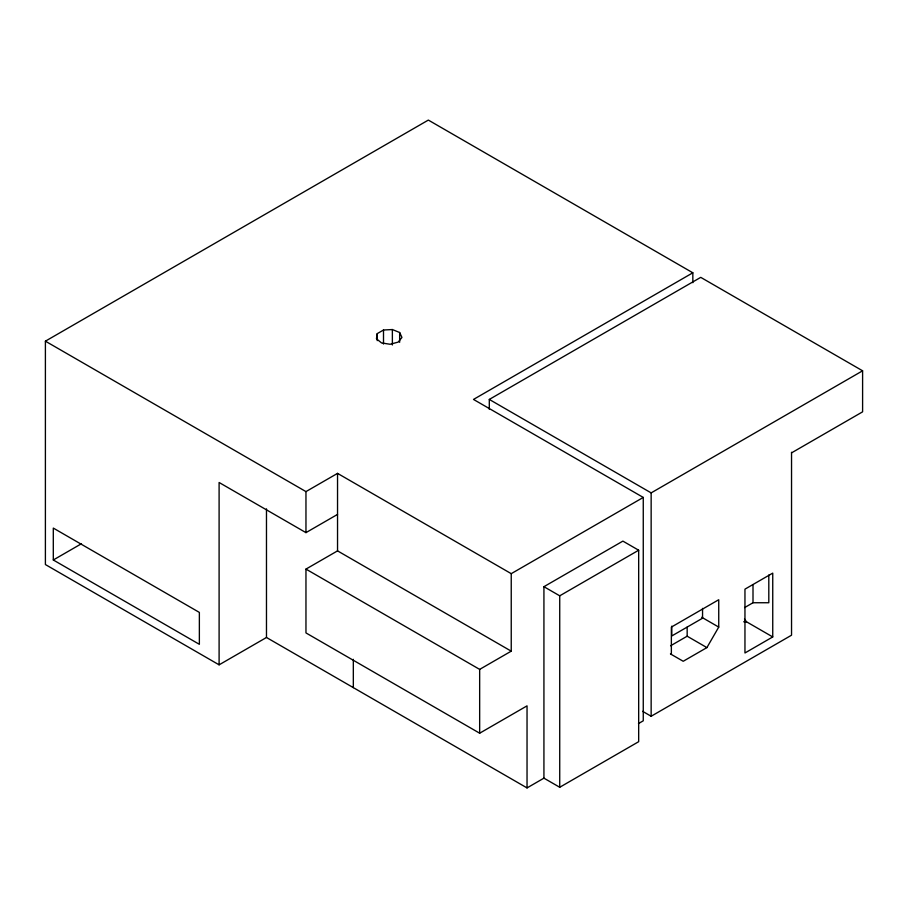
<?xml version="1.0" encoding="UTF-8"?>
<svg xmlns="http://www.w3.org/2000/svg" width="908" height="908" viewBox="0 0 908 908"><rect width="100%" height="100%" fill="white"/><g stroke="black" fill="none" stroke-linecap="round" stroke-linejoin="round"><path stroke-width="1.36" d="M687.163 627.087L687.163 636.202L706.901 647.597L718.739 627.087L718.739 599.734L671.364 627.087L671.364 654.441M377.229 333.622L376.445 338.741L381.542 342.94L390.134 344.268L398.192 342.1L401.949 337.447L399.645 332.498L392.37 329.547L383.505 330.001L377.229 333.622L377.229 340.636M543.926 778.156L543.926 586.693L622.888 541.111L638.676 550.225L638.676 741.688L559.725 787.27L543.926 778.156L527.037 787.917L266.475 637.484L219.1 664.838L45.4 564.549L45.4 341.17L428.338 120.083L692.838 272.797L692.838 282.694M53.3 559.986L199.363 644.317L199.363 612.412L53.3 528.081L53.3 559.986L81.47 543.722M45.4 341.17L305.962 491.603L337.538 473.374L511.238 573.663L643.261 497.436L643.261 720.816L638.46 723.574M692.838 272.797L473.499 399.429L643.261 497.436M489.299 409.326L489.299 399.429L700.738 277.36L862.6 370.804L862.6 411.835L791.538 452.865M219.1 664.838L219.1 482.489L305.962 532.633L337.538 514.405M527.037 787.917L527.037 705.856L479.662 733.21L305.962 632.921L305.962 569.1L337.538 550.872L511.238 651.161L511.238 573.663M489.299 399.429L651.15 492.885L862.6 370.804M543.926 586.693L559.725 595.818L638.676 550.225M305.962 569.1L479.662 669.389L511.238 651.161M670.581 645.781L687.163 636.202M744.605 607.6L753.004 602.742L768.804 602.742L768.804 575.002M706.901 647.597L683.213 661.274L670.433 653.908M772.742 636.939L744.957 652.977L744.957 589.156L772.742 573.118L772.742 636.939L746.49 621.776L744.515 619.029M642.626 711.327L651.15 716.253L791.538 635.203L791.538 452.275M743.697 621.776L746.49 621.776M701.736 617.27L718.739 627.087M753.004 584.707L753.004 602.742M702.554 608.383L702.554 618.2L671.761 635.975L671.761 626.157M651.15 492.885L651.15 716.253M559.725 595.818L559.725 787.27M479.662 669.389L479.662 733.21M399.645 332.498L399.645 342.316M392.37 329.547L392.37 344.983M383.505 330.001L383.505 344.03M353.326 659.333L353.326 687.628M337.538 473.374L337.538 550.872M305.962 491.603L305.962 532.633M266.475 508.855L266.475 637.484"/></g></svg>
